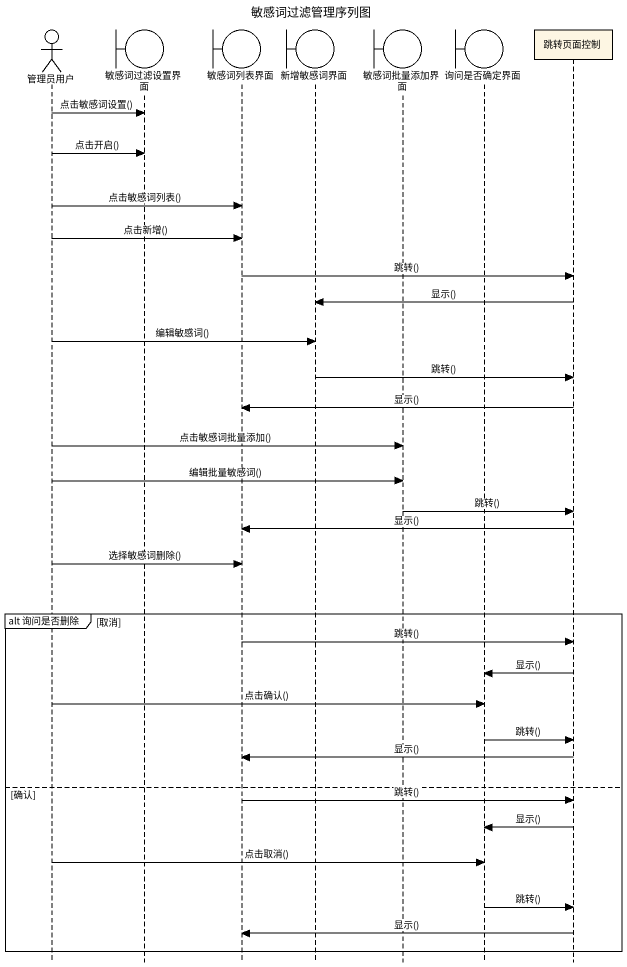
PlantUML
@startuml
title 敏感词过滤管理序列图
hide footbox
actor 管理员用户
boundary 敏感词过滤设置界面
boundary 敏感词列表界面
boundary 新增敏感词界面
boundary 敏感词批量添加界面
boundary 询问是否确定界面
participant 跳转页面控制

管理员用户 -> 敏感词过滤设置界面 : 点击敏感词设置()
管理员用户 -> 敏感词过滤设置界面 : 点击开启()
管理员用户 -> 敏感词列表界面 : 点击敏感词列表()
管理员用户 -> 敏感词列表界面 : 点击新增()
敏感词列表界面 -> 跳转页面控制 : 跳转()
跳转页面控制 -> 新增敏感词界面 : 显示()
管理员用户 -> 新增敏感词界面 : 编辑敏感词()
新增敏感词界面 -> 跳转页面控制 : 跳转()
跳转页面控制 -> 敏感词列表界面 : 显示()
管理员用户 -> 敏感词批量添加界面 : 点击敏感词批量添加()
管理员用户 -> 敏感词批量添加界面 : 编辑批量敏感词()
敏感词批量添加界面 -> 跳转页面控制 : 跳转()
跳转页面控制 -> 敏感词列表界面 : 显示()
管理员用户 -> 敏感词列表界面 : 选择敏感词删除()
group alt 询问是否删除 [取消]
  敏感词列表界面 -> 跳转页面控制 : 跳转()
  跳转页面控制 -> 询问是否确定界面 : 显示()
  管理员用户 -> 询问是否确定界面 : 点击确认()
  询问是否确定界面 -> 跳转页面控制 : 跳转()
  跳转页面控制 -> 敏感词列表界面 : 显示()
else 确认
  敏感词列表界面 -> 跳转页面控制 : 跳转()
  跳转页面控制 -> 询问是否确定界面 : 显示()
  管理员用户 -> 询问是否确定界面 : 点击取消()
  询问是否确定界面 -> 跳转页面控制 : 跳转()
  跳转页面控制 -> 敏感词列表界面 : 显示()
end
@enduml
